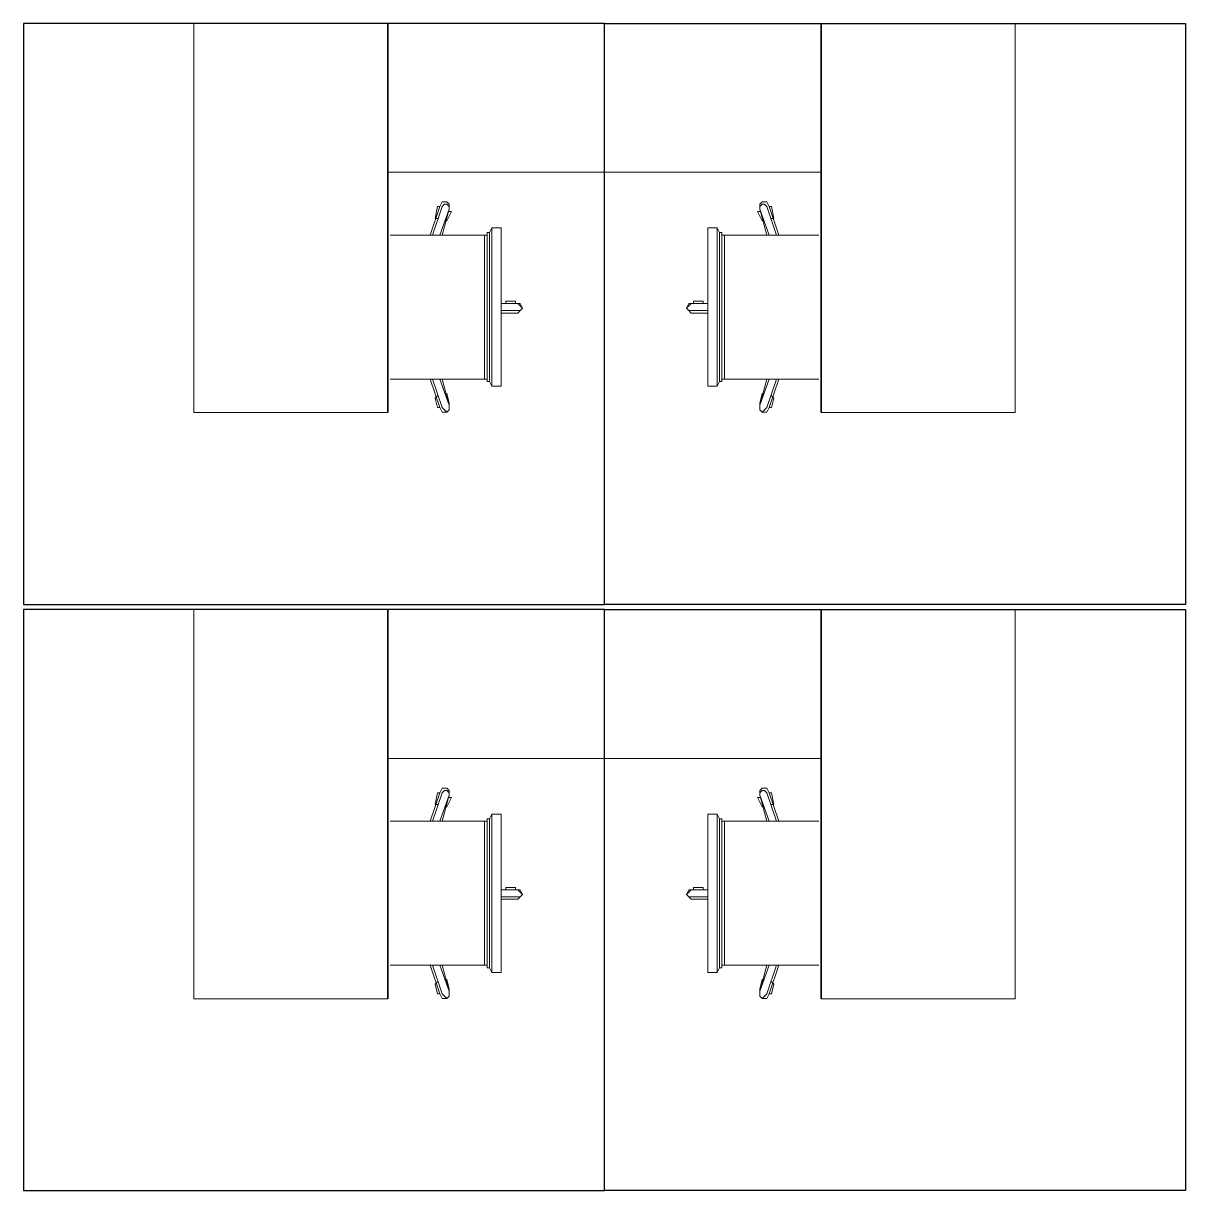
# Model space of a CAD drawing. Header units: millimetres. Extents: x 2148 to 2681, y 758 to 986.
# Drawn here: x 2603.998 to 2605.798, y 940.852 to 942.66 of the extents above; entities that cross this region are included whole.
import ezdxf

# ---------------------------------------------------------------- set-up
doc = ezdxf.new("R2010")
doc.units = ezdxf.units.MM
doc.layers.add('at_Entity', color=7, linetype='Continuous')
doc.layers.add('D', color=1, linetype='Continuous')

msp = doc.modelspace()

# ---------------------------------------------------------------- linework, layer by layer
at = {"layer": 'at_Entity', "color": 0, "lineweight": 15}
for p, q in [((2604.2624671, 942.6601287, 0), (2604.8982437, 942.6601287, 0)), ((2604.2624671, 942.0574101, 0), (2604.2624671, 942.6601287, 0)), ((2604.2624671, 942.6601287, 0), (2604.8982437, 942.6601287, 0)), ((2604.2624671, 942.0574101, 0), (2604.2624671, 942.6601287, 0)), ((2605.5340204, 942.6601287, 0), (2604.8982437, 942.6601287, 0)), ((2605.5340204, 942.6601287, 0), (2604.8982437, 942.6601287, 0)), ((2605.5340204, 942.0574101, 0), (2605.5340204, 942.6601287, 0)), ((2605.5340204, 942.0574101, 0), (2605.5340204, 942.6601287, 0)), ((2604.5625861, 942.4295492, 0), (2604.8982437, 942.4295492, 0)), ((2604.5625861, 942.4295492, 0), (2604.8982437, 942.4295492, 0)), ((2605.2339013, 942.4295492, 0), (2604.8982437, 942.4295492, 0)), ((2605.2339013, 942.4295492, 0), (2604.8982437, 942.4295492, 0)), ((2604.6284664, 942.3323394, 0), (2604.6431064, 942.3762588, 0)), ((2604.6284664, 942.3323394, 0), (2604.6431064, 942.3762588, 0)), ((2604.6467663, 942.3762588, 0), (2604.6321263, 942.3323394, 0)), ((2604.6467663, 942.3762588, 0), (2604.6321263, 942.3323394, 0)), ((2604.6357861, 942.3579589, 0), (2604.639446, 942.3762588, 0)), ((2604.6357861, 942.3579589, 0), (2604.639446, 942.3762588, 0)), ((2604.639446, 942.3762588, 0), (2604.6431064, 942.3762588, 0)), ((2604.639446, 942.3762588, 0), (2604.6431064, 942.3762588, 0)), ((2604.6431064, 942.3762588, 0), (2604.6467663, 942.3835791, 0)), ((2604.6431064, 942.3762588, 0), (2604.6467663, 942.3835791, 0)), ((2604.6431064, 942.3323394, 0), (2604.6577464, 942.3725989, 0)), ((2604.6431064, 942.3323394, 0), (2604.6577464, 942.3725989, 0)), ((2604.6467663, 942.3835791, 0), (2604.654086, 942.3835791, 0)), ((2604.6467663, 942.3835791, 0), (2604.654086, 942.3835791, 0)), ((2604.6504261, 942.3799192, 0), (2604.6467663, 942.3762588, 0)), ((2604.6504261, 942.3799192, 0), (2604.6467663, 942.3762588, 0)), ((2604.6577464, 942.3725989, 0), (2604.6467663, 942.3323394, 0)), ((2604.6577464, 942.3725989, 0), (2604.6467663, 942.3323394, 0)), ((2604.654086, 942.3799192, 0), (2604.6504261, 942.3799192, 0)), ((2604.654086, 942.3799192, 0), (2604.6504261, 942.3799192, 0)), ((2604.654086, 942.3835791, 0), (2604.6577464, 942.3799192, 0)), ((2604.654086, 942.3835791, 0), (2604.6577464, 942.3799192, 0)), ((2604.6577464, 942.3762588, 0), (2604.654086, 942.3799192, 0)), ((2604.6577464, 942.3762588, 0), (2604.654086, 942.3799192, 0)), ((2604.6577464, 942.3799192, 0), (2604.6577464, 942.3725989, 0)), ((2604.6577464, 942.3799192, 0), (2604.6577464, 942.3725989, 0)), ((2604.6577464, 942.3725989, 0), (2604.6577464, 942.3762588, 0)), ((2604.6577464, 942.3725989, 0), (2604.6577464, 942.3762588, 0)), ((2605.1424015, 942.3835791, 0), (2605.1387411, 942.3799192, 0)), ((2605.1424015, 942.3835791, 0), (2605.1387411, 942.3799192, 0)), ((2605.1387411, 942.3799192, 0), (2605.1387411, 942.3725989, 0)), ((2605.1387411, 942.3762588, 0), (2605.1424015, 942.3799192, 0)), ((2605.1387411, 942.3799192, 0), (2605.1387411, 942.3725989, 0)), ((2605.1387411, 942.3762588, 0), (2605.1424015, 942.3799192, 0)), ((2605.1387411, 942.3725989, 0), (2605.1387411, 942.3762588, 0)), ((2605.1387411, 942.3725989, 0), (2605.1387411, 942.3762588, 0)), ((2605.153381, 942.3323394, 0), (2605.1387411, 942.3725989, 0)), ((2605.1387411, 942.3725989, 0), (2605.1497212, 942.3323394, 0)), ((2605.153381, 942.3323394, 0), (2605.1387411, 942.3725989, 0)), ((2605.1387411, 942.3725989, 0), (2605.1497212, 942.3323394, 0)), ((2605.1497212, 942.3835791, 0), (2605.1424015, 942.3835791, 0)), ((2605.1497212, 942.3835791, 0), (2605.1424015, 942.3835791, 0)), ((2605.1424015, 942.3799192, 0), (2605.1460614, 942.3799192, 0)), ((2605.1424015, 942.3799192, 0), (2605.1460614, 942.3799192, 0)), ((2605.1460614, 942.3799192, 0), (2605.1497212, 942.3762588, 0)), ((2605.1460614, 942.3799192, 0), (2605.1497212, 942.3762588, 0)), ((2605.153381, 942.3762588, 0), (2605.1497212, 942.3835791, 0)), ((2605.153381, 942.3762588, 0), (2605.1497212, 942.3835791, 0)), ((2605.1497212, 942.3762588, 0), (2605.1643612, 942.3323394, 0)), ((2605.1497212, 942.3762588, 0), (2605.1643612, 942.3323394, 0)), ((2605.168021, 942.3323394, 0), (2605.153381, 942.3762588, 0)), ((2605.1570415, 942.3762588, 0), (2605.153381, 942.3762588, 0)), ((2605.168021, 942.3323394, 0), (2605.153381, 942.3762588, 0)), ((2605.1570415, 942.3762588, 0), (2605.153381, 942.3762588, 0)), ((2605.1607014, 942.3579589, 0), (2605.1570415, 942.3762588, 0)), ((2605.1607014, 942.3579589, 0), (2605.1570415, 942.3762588, 0)), ((2604.639446, 942.3579589, 0), (2604.6357861, 942.3579589, 0)), ((2604.639446, 942.3579589, 0), (2604.6357861, 942.3579589, 0)), ((2604.654086, 942.3542991, 0), (2604.6504261, 942.3542991, 0)), ((2604.654086, 942.3542991, 0), (2604.6504261, 942.3542991, 0)), ((2604.6614063, 942.3689391, 0), (2604.654086, 942.3542991, 0)), ((2604.6614063, 942.3689391, 0), (2604.654086, 942.3542991, 0)), ((2604.6577464, 942.3689391, 0), (2604.6614063, 942.3689391, 0)), ((2604.6577464, 942.3689391, 0), (2604.6614063, 942.3689391, 0)), ((2605.1387411, 942.3689391, 0), (2605.1350812, 942.3689391, 0)), ((2605.1350812, 942.3689391, 0), (2605.1424015, 942.3542991, 0)), ((2605.1387411, 942.3689391, 0), (2605.1350812, 942.3689391, 0)), ((2605.1350812, 942.3689391, 0), (2605.1424015, 942.3542991, 0)), ((2605.1424015, 942.3542991, 0), (2605.1460614, 942.3542991, 0)), ((2605.1424015, 942.3542991, 0), (2605.1460614, 942.3542991, 0)), ((2605.1570415, 942.3579589, 0), (2605.1607014, 942.3579589, 0)), ((2605.1570415, 942.3579589, 0), (2605.1607014, 942.3579589, 0)), ((2604.7163064, 942.1054198, 0), (2604.7163064, 942.3359993, 0)), ((2604.7163064, 942.3359993, 0), (2604.7199663, 942.3359993, 0)), ((2604.7163064, 942.1054198, 0), (2604.7163064, 942.3359993, 0)), ((2604.7163064, 942.3359993, 0), (2604.7199663, 942.3359993, 0)), ((2604.7199663, 942.3359993, 0), (2604.7236261, 942.3433189, 0)), ((2604.7199663, 942.3359993, 0), (2604.7236261, 942.3433189, 0)), ((2604.7199663, 942.1054198, 0), (2604.7199663, 942.3359993, 0)), ((2604.7199663, 942.1054198, 0), (2604.7199663, 942.3359993, 0)), ((2604.7236261, 942.3433189, 0), (2604.727286, 942.3433189, 0)), ((2604.7236261, 942.0980994, 0), (2604.7236261, 942.3433189, 0)), ((2604.7236261, 942.3433189, 0), (2604.727286, 942.3433189, 0)), ((2604.7236261, 942.0980994, 0), (2604.7236261, 942.3433189, 0)), ((2604.727286, 942.3433189, 0), (2604.7309458, 942.3433189, 0)), ((2604.727286, 942.3433189, 0), (2604.7309458, 942.3433189, 0)), ((2604.7309458, 942.3433189, 0), (2604.7382661, 942.3433189, 0)), ((2604.7309458, 942.3433189, 0), (2604.7382661, 942.3433189, 0)), ((2604.7382661, 942.3433189, 0), (2604.7382661, 942.3359993, 0)), ((2604.7382661, 942.3433189, 0), (2604.7382661, 942.3359993, 0)), ((2604.7382661, 942.3359993, 0), (2604.7382661, 942.1054198, 0)), ((2604.7382661, 942.3359993, 0), (2604.7382661, 942.1054198, 0)), ((2605.0655417, 942.3433189, 0), (2605.0582214, 942.3433189, 0)), ((2605.0582214, 942.3433189, 0), (2605.0582214, 942.3359993, 0)), ((2605.0655417, 942.3433189, 0), (2605.0582214, 942.3433189, 0)), ((2605.0582214, 942.3433189, 0), (2605.0582214, 942.3359993, 0)), ((2605.0582214, 942.3359993, 0), (2605.0582214, 942.1054198, 0)), ((2605.0582214, 942.3359993, 0), (2605.0582214, 942.1054198, 0)), ((2605.0692015, 942.3433189, 0), (2605.0655417, 942.3433189, 0)), ((2605.0692015, 942.3433189, 0), (2605.0655417, 942.3433189, 0)), ((2605.0728614, 942.3433189, 0), (2605.0692015, 942.3433189, 0)), ((2605.0728614, 942.3433189, 0), (2605.0692015, 942.3433189, 0)), ((2605.0765212, 942.3359993, 0), (2605.0728614, 942.3433189, 0)), ((2605.0728614, 942.0980994, 0), (2605.0728614, 942.3433189, 0)), ((2605.0765212, 942.3359993, 0), (2605.0728614, 942.3433189, 0)), ((2605.0728614, 942.0980994, 0), (2605.0728614, 942.3433189, 0)), ((2605.0765212, 942.1054198, 0), (2605.0765212, 942.3359993, 0)), ((2605.0801811, 942.3359993, 0), (2605.0765212, 942.3359993, 0)), ((2605.0765212, 942.1054198, 0), (2605.0765212, 942.3359993, 0)), ((2605.0801811, 942.3359993, 0), (2605.0765212, 942.3359993, 0)), ((2605.0801811, 942.1054198, 0), (2605.0801811, 942.3359993, 0)), ((2605.0801811, 942.1054198, 0), (2605.0801811, 942.3359993, 0)), ((2604.5662466, 942.3323394, 0), (2604.712646, 942.3323394, 0)), ((2604.5662466, 942.3323394, 0), (2604.712646, 942.3323394, 0)), ((2604.712646, 942.1090796, 0), (2604.712646, 942.3323394, 0)), ((2604.712646, 942.3323394, 0), (2604.7163064, 942.3323394, 0)), ((2604.712646, 942.1090796, 0), (2604.712646, 942.3323394, 0)), ((2604.712646, 942.3323394, 0), (2604.7163064, 942.3323394, 0)), ((2604.7163064, 942.3323394, 0), (2604.7163064, 942.3286789, 0)), ((2604.7163064, 942.3323394, 0), (2604.7163064, 942.3286789, 0)), ((2605.0838415, 942.3323394, 0), (2605.0801811, 942.3323394, 0)), ((2605.0801811, 942.3323394, 0), (2605.0801811, 942.3286789, 0)), ((2605.0838415, 942.3323394, 0), (2605.0801811, 942.3323394, 0)), ((2605.0801811, 942.3323394, 0), (2605.0801811, 942.3286789, 0)), ((2605.0838415, 942.1090796, 0), (2605.0838415, 942.3323394, 0)), ((2605.2302409, 942.3323394, 0), (2605.0838415, 942.3323394, 0)), ((2605.0838415, 942.1090796, 0), (2605.0838415, 942.3323394, 0)), ((2605.2302409, 942.3323394, 0), (2605.0838415, 942.3323394, 0)), ((2604.7382661, 942.2261996, 0), (2604.7638863, 942.2261996, 0)), ((2604.7638863, 942.2261996, 0), (2604.7382661, 942.2261996, 0)), ((2604.7382661, 942.2261996, 0), (2604.7638863, 942.2261996, 0)), ((2604.7638863, 942.2261996, 0), (2604.7382661, 942.2261996, 0)), ((2604.7455858, 942.2261996, 0), (2604.7455858, 942.2298594, 0)), ((2604.7455858, 942.2298594, 0), (2604.7602258, 942.2298594, 0)), ((2604.7455858, 942.2261996, 0), (2604.7455858, 942.2298594, 0)), ((2604.7455858, 942.2298594, 0), (2604.7602258, 942.2298594, 0)), ((2604.7602258, 942.2298594, 0), (2604.7602258, 942.2261996, 0)), ((2604.7602258, 942.2298594, 0), (2604.7602258, 942.2261996, 0)), ((2604.7675461, 942.2225391, 0), (2604.7638863, 942.2261996, 0)), ((2604.7638863, 942.2261996, 0), (2604.7675461, 942.2261996, 0)), ((2604.7675461, 942.2225391, 0), (2604.7638863, 942.2261996, 0)), ((2604.7638863, 942.2261996, 0), (2604.7675461, 942.2261996, 0)), ((2604.7675461, 942.2261996, 0), (2604.771206, 942.2188793, 0)), ((2604.7675461, 942.2261996, 0), (2604.771206, 942.2188793, 0)), ((2605.0289414, 942.2261996, 0), (2605.0252815, 942.2188793, 0)), ((2605.0289414, 942.2261996, 0), (2605.0252815, 942.2188793, 0)), ((2605.0289414, 942.2225391, 0), (2605.0326012, 942.2261996, 0)), ((2605.0326012, 942.2261996, 0), (2605.0289414, 942.2261996, 0)), ((2605.0289414, 942.2225391, 0), (2605.0326012, 942.2261996, 0)), ((2605.0326012, 942.2261996, 0), (2605.0289414, 942.2261996, 0)), ((2605.0582214, 942.2261996, 0), (2605.0326012, 942.2261996, 0)), ((2605.0326012, 942.2261996, 0), (2605.0582214, 942.2261996, 0)), ((2605.0582214, 942.2261996, 0), (2605.0326012, 942.2261996, 0)), ((2605.0326012, 942.2261996, 0), (2605.0582214, 942.2261996, 0)), ((2605.0509017, 942.2298594, 0), (2605.0362617, 942.2298594, 0)), ((2605.0362617, 942.2298594, 0), (2605.0362617, 942.2261996, 0)), ((2605.0509017, 942.2298594, 0), (2605.0362617, 942.2298594, 0)), ((2605.0362617, 942.2298594, 0), (2605.0362617, 942.2261996, 0)), ((2605.0509017, 942.2261996, 0), (2605.0509017, 942.2298594, 0)), ((2605.0509017, 942.2261996, 0), (2605.0509017, 942.2298594, 0)), ((2604.7638863, 942.2152194, 0), (2604.7382661, 942.2152194, 0)), ((2604.7638863, 942.2152194, 0), (2604.7382661, 942.2152194, 0)), ((2604.7638863, 942.2115596, 0), (2604.7382661, 942.2115596, 0)), ((2604.7638863, 942.2115596, 0), (2604.7382661, 942.2115596, 0)), ((2604.7602258, 942.2115596, 0), (2604.7455858, 942.2115596, 0)), ((2604.7602258, 942.2115596, 0), (2604.7455858, 942.2115596, 0)), ((2604.7638863, 942.2152194, 0), (2604.7675461, 942.2152194, 0)), ((2604.7675461, 942.2152194, 0), (2604.7638863, 942.2115596, 0)), ((2604.7638863, 942.2152194, 0), (2604.7675461, 942.2152194, 0)), ((2604.7675461, 942.2152194, 0), (2604.7638863, 942.2115596, 0)), ((2604.771206, 942.2188793, 0), (2604.7675461, 942.2225391, 0)), ((2604.771206, 942.2188793, 0), (2604.7675461, 942.2225391, 0)), ((2604.7675461, 942.2152194, 0), (2604.771206, 942.2188793, 0)), ((2604.771206, 942.2188793, 0), (2604.7675461, 942.2152194, 0)), ((2604.7675461, 942.2152194, 0), (2604.771206, 942.2188793, 0)), ((2604.771206, 942.2188793, 0), (2604.7675461, 942.2152194, 0)), ((2605.0252815, 942.2188793, 0), (2605.0289414, 942.2225391, 0)), ((2605.0252815, 942.2188793, 0), (2605.0289414, 942.2225391, 0)), ((2605.0289414, 942.2152194, 0), (2605.0252815, 942.2188793, 0)), ((2605.0252815, 942.2188793, 0), (2605.0289414, 942.2152194, 0)), ((2605.0289414, 942.2152194, 0), (2605.0252815, 942.2188793, 0)), ((2605.0252815, 942.2188793, 0), (2605.0289414, 942.2152194, 0)), ((2605.0326012, 942.2152194, 0), (2605.0289414, 942.2152194, 0)), ((2605.0289414, 942.2152194, 0), (2605.0326012, 942.2115596, 0)), ((2605.0326012, 942.2152194, 0), (2605.0289414, 942.2152194, 0)), ((2605.0289414, 942.2152194, 0), (2605.0326012, 942.2115596, 0)), ((2605.0326012, 942.2152194, 0), (2605.0582214, 942.2152194, 0)), ((2605.0326012, 942.2152194, 0), (2605.0582214, 942.2152194, 0)), ((2605.0326012, 942.2115596, 0), (2605.0582214, 942.2115596, 0)), ((2605.0326012, 942.2115596, 0), (2605.0582214, 942.2115596, 0)), ((2605.0362617, 942.2115596, 0), (2605.0509017, 942.2115596, 0)), ((2605.0362617, 942.2115596, 0), (2605.0509017, 942.2115596, 0)), ((2604.712646, 942.1090796, 0), (2604.5662466, 942.1090796, 0)), ((2604.712646, 942.1090796, 0), (2604.5662466, 942.1090796, 0)), ((2604.6431064, 942.0651596, 0), (2604.6284664, 942.1090796, 0)), ((2604.6431064, 942.0651596, 0), (2604.6284664, 942.1090796, 0)), ((2604.6467663, 942.0651596, 0), (2604.6321263, 942.1090796, 0)), ((2604.6467663, 942.0651596, 0), (2604.6321263, 942.1090796, 0)), ((2604.6431064, 942.1090796, 0), (2604.6577464, 942.0688195, 0)), ((2604.6431064, 942.1090796, 0), (2604.6577464, 942.0688195, 0)), ((2604.6577464, 942.0688195, 0), (2604.6467663, 942.1090796, 0)), ((2604.6577464, 942.0688195, 0), (2604.6467663, 942.1090796, 0)), ((2604.7163064, 942.1090796, 0), (2604.712646, 942.1090796, 0)), ((2604.7163064, 942.1090796, 0), (2604.712646, 942.1090796, 0)), ((2604.7163064, 942.1127394, 0), (2604.7163064, 942.1090796, 0)), ((2604.7163064, 942.1127394, 0), (2604.7163064, 942.1090796, 0)), ((2604.7199663, 942.1054198, 0), (2604.7163064, 942.1054198, 0)), ((2604.7199663, 942.1054198, 0), (2604.7163064, 942.1054198, 0)), ((2604.7236261, 942.0980994, 0), (2604.7199663, 942.1054198, 0)), ((2604.7236261, 942.0980994, 0), (2604.7199663, 942.1054198, 0)), ((2604.7382661, 942.1054198, 0), (2604.7382661, 942.0980994, 0)), ((2604.7382661, 942.1054198, 0), (2604.7382661, 942.0980994, 0)), ((2605.0582214, 942.1054198, 0), (2605.0582214, 942.0980994, 0)), ((2605.0582214, 942.1054198, 0), (2605.0582214, 942.0980994, 0)), ((2605.0728614, 942.0980994, 0), (2605.0765212, 942.1054198, 0)), ((2605.0728614, 942.0980994, 0), (2605.0765212, 942.1054198, 0)), ((2605.0765212, 942.1054198, 0), (2605.0801811, 942.1054198, 0)), ((2605.0765212, 942.1054198, 0), (2605.0801811, 942.1054198, 0)), ((2605.0801811, 942.1127394, 0), (2605.0801811, 942.1090796, 0)), ((2605.0801811, 942.1127394, 0), (2605.0801811, 942.1090796, 0)), ((2605.0801811, 942.1090796, 0), (2605.0838415, 942.1090796, 0)), ((2605.0801811, 942.1090796, 0), (2605.0838415, 942.1090796, 0)), ((2605.0838415, 942.1090796, 0), (2605.2302409, 942.1090796, 0)), ((2605.0838415, 942.1090796, 0), (2605.2302409, 942.1090796, 0)), ((2605.153381, 942.1090796, 0), (2605.1387411, 942.0688195, 0)), ((2605.1387411, 942.0688195, 0), (2605.1497212, 942.1090796, 0)), ((2605.153381, 942.1090796, 0), (2605.1387411, 942.0688195, 0)), ((2605.1387411, 942.0688195, 0), (2605.1497212, 942.1090796, 0)), ((2605.1497212, 942.0651596, 0), (2605.1643612, 942.1090796, 0)), ((2605.1497212, 942.0651596, 0), (2605.1643612, 942.1090796, 0)), ((2605.153381, 942.0651596, 0), (2605.168021, 942.1090796, 0)), ((2605.153381, 942.0651596, 0), (2605.168021, 942.1090796, 0)), ((2604.6357861, 942.0797996, 0), (2604.639446, 942.0834595, 0)), ((2604.6357861, 942.0797996, 0), (2604.639446, 942.0834595, 0)), ((2604.6504261, 942.0871193, 0), (2604.654086, 942.0871193, 0)), ((2604.6504261, 942.0871193, 0), (2604.654086, 942.0871193, 0)), ((2604.654086, 942.0871193, 0), (2604.6577464, 942.0724793, 0)), ((2604.654086, 942.0871193, 0), (2604.6577464, 942.0724793, 0)), ((2604.727286, 942.0980994, 0), (2604.7236261, 942.0980994, 0)), ((2604.727286, 942.0980994, 0), (2604.7236261, 942.0980994, 0)), ((2604.727286, 942.0980994, 0), (2604.7309458, 942.0980994, 0)), ((2604.727286, 942.0980994, 0), (2604.7309458, 942.0980994, 0)), ((2604.7382661, 942.0980994, 0), (2604.7309458, 942.0980994, 0)), ((2604.7382661, 942.0980994, 0), (2604.7309458, 942.0980994, 0)), ((2605.0582214, 942.0980994, 0), (2605.0655417, 942.0980994, 0)), ((2605.0582214, 942.0980994, 0), (2605.0655417, 942.0980994, 0)), ((2605.0692015, 942.0980994, 0), (2605.0655417, 942.0980994, 0)), ((2605.0692015, 942.0980994, 0), (2605.0655417, 942.0980994, 0)), ((2605.0692015, 942.0980994, 0), (2605.0728614, 942.0980994, 0)), ((2605.0692015, 942.0980994, 0), (2605.0728614, 942.0980994, 0)), ((2605.1424015, 942.0871193, 0), (2605.1387411, 942.0724793, 0)), ((2605.1424015, 942.0871193, 0), (2605.1387411, 942.0724793, 0)), ((2605.1460614, 942.0871193, 0), (2605.1424015, 942.0871193, 0)), ((2605.1460614, 942.0871193, 0), (2605.1424015, 942.0871193, 0)), ((2605.1607014, 942.0797996, 0), (2605.1570415, 942.0834595, 0)), ((2605.1607014, 942.0797996, 0), (2605.1570415, 942.0834595, 0)), ((2604.639446, 942.0651596, 0), (2604.6357861, 942.0797996, 0)), ((2604.639446, 942.0651596, 0), (2604.6357861, 942.0797996, 0)), ((2604.6431064, 942.0651596, 0), (2604.639446, 942.0651596, 0)), ((2604.6431064, 942.0651596, 0), (2604.639446, 942.0651596, 0)), ((2604.6467663, 942.0578399, 0), (2604.6431064, 942.0651596, 0)), ((2604.6467663, 942.0578399, 0), (2604.6431064, 942.0651596, 0)), ((2604.6504261, 942.0614998, 0), (2604.6467663, 942.0651596, 0)), ((2604.6504261, 942.0614998, 0), (2604.6467663, 942.0651596, 0)), ((2604.6577464, 942.0724793, 0), (2604.6577464, 942.0688195, 0)), ((2604.6577464, 942.0724793, 0), (2604.6577464, 942.0688195, 0)), ((2604.6577464, 942.0688195, 0), (2604.6577464, 942.0614998, 0)), ((2604.6577464, 942.0688195, 0), (2604.6577464, 942.0614998, 0)), ((2604.6577464, 942.0651596, 0), (2604.6577464, 942.0614998, 0)), ((2604.6577464, 942.0651596, 0), (2604.6577464, 942.0614998, 0)), ((2605.1387411, 942.0724793, 0), (2605.1387411, 942.0688195, 0)), ((2605.1387411, 942.0724793, 0), (2605.1387411, 942.0688195, 0)), ((2605.1387411, 942.0688195, 0), (2605.1387411, 942.0614998, 0)), ((2605.1387411, 942.0688195, 0), (2605.1387411, 942.0614998, 0)), ((2605.1387411, 942.0651596, 0), (2605.1387411, 942.0614998, 0)), ((2605.1387411, 942.0651596, 0), (2605.1387411, 942.0614998, 0)), ((2605.1460614, 942.0614998, 0), (2605.1497212, 942.0651596, 0)), ((2605.1460614, 942.0614998, 0), (2605.1497212, 942.0651596, 0)), ((2605.1497212, 942.0578399, 0), (2605.153381, 942.0651596, 0)), ((2605.1497212, 942.0578399, 0), (2605.153381, 942.0651596, 0)), ((2605.153381, 942.0651596, 0), (2605.1570415, 942.0651596, 0)), ((2605.153381, 942.0651596, 0), (2605.1570415, 942.0651596, 0)), ((2605.1570415, 942.0651596, 0), (2605.1607014, 942.0797996, 0)), ((2605.1570415, 942.0651596, 0), (2605.1607014, 942.0797996, 0)), ((2604.2624671, 942.0574101, 0), (2604.5625861, 942.0574101, 0)), ((2604.2624671, 942.0574101, 0), (2604.5625861, 942.0574101, 0)), ((2604.654086, 942.0578399, 0), (2604.6467663, 942.0578399, 0)), ((2604.654086, 942.0578399, 0), (2604.6467663, 942.0578399, 0)), ((2604.654086, 942.0578399, 0), (2604.6504261, 942.0614998, 0)), ((2604.654086, 942.0578399, 0), (2604.6504261, 942.0614998, 0)), ((2604.6577464, 942.0614998, 0), (2604.654086, 942.0578399, 0)), ((2604.6577464, 942.0614998, 0), (2604.654086, 942.0578399, 0)), ((2604.6577464, 942.0614998, 0), (2604.654086, 942.0578399, 0)), ((2604.6577464, 942.0614998, 0), (2604.654086, 942.0578399, 0)), ((2605.1387411, 942.0614998, 0), (2605.1424015, 942.0578399, 0)), ((2605.1387411, 942.0614998, 0), (2605.1424015, 942.0578399, 0)), ((2605.1387411, 942.0614998, 0), (2605.1424015, 942.0578399, 0)), ((2605.1387411, 942.0614998, 0), (2605.1424015, 942.0578399, 0)), ((2605.1424015, 942.0578399, 0), (2605.1460614, 942.0614998, 0)), ((2605.1424015, 942.0578399, 0), (2605.1460614, 942.0614998, 0)), ((2605.1424015, 942.0578399, 0), (2605.1497212, 942.0578399, 0)), ((2605.1424015, 942.0578399, 0), (2605.1497212, 942.0578399, 0)), ((2605.5340204, 942.0574101, 0), (2605.2339013, 942.0574101, 0)), ((2605.5340204, 942.0574101, 0), (2605.2339013, 942.0574101, 0)), ((2604.2624671, 941.7523971, 0), (2604.8982437, 941.7523971, 0)), ((2604.2624671, 941.1496784, 0), (2604.2624671, 941.7523971, 0)), ((2604.2624671, 941.7523971, 0), (2604.8982437, 941.7523971, 0)), ((2604.2624671, 941.1496784, 0), (2604.2624671, 941.7523971, 0)), ((2605.5340204, 941.7523971, 0), (2604.8982437, 941.7523971, 0)), ((2605.5340204, 941.7523971, 0), (2604.8982437, 941.7523971, 0)), ((2605.5340204, 941.1496784, 0), (2605.5340204, 941.7523971, 0)), ((2605.5340204, 941.1496784, 0), (2605.5340204, 941.7523971, 0)), ((2604.5625861, 941.5218176, 0), (2604.8982437, 941.5218176, 0)), ((2604.5625861, 941.5218176, 0), (2604.8982437, 941.5218176, 0)), ((2605.2339013, 941.5218176, 0), (2604.8982437, 941.5218176, 0)), ((2605.2339013, 941.5218176, 0), (2604.8982437, 941.5218176, 0)), ((2604.6284664, 941.4246077, 0), (2604.6431064, 941.4685271, 0)), ((2604.6284664, 941.4246077, 0), (2604.6431064, 941.4685271, 0)), ((2604.6467663, 941.4685271, 0), (2604.6321263, 941.4246077, 0)), ((2604.6467663, 941.4685271, 0), (2604.6321263, 941.4246077, 0)), ((2604.6357861, 941.4502273, 0), (2604.639446, 941.4685271, 0)), ((2604.6357861, 941.4502273, 0), (2604.639446, 941.4685271, 0)), ((2604.639446, 941.4685271, 0), (2604.6431064, 941.4685271, 0)), ((2604.639446, 941.4685271, 0), (2604.6431064, 941.4685271, 0)), ((2604.6431064, 941.4685271, 0), (2604.6467663, 941.4758474, 0)), ((2604.6431064, 941.4685271, 0), (2604.6467663, 941.4758474, 0)), ((2604.6467663, 941.4758474, 0), (2604.654086, 941.4758474, 0)), ((2604.6467663, 941.4758474, 0), (2604.654086, 941.4758474, 0)), ((2604.6504261, 941.4721876, 0), (2604.6467663, 941.4685271, 0)), ((2604.6504261, 941.4721876, 0), (2604.6467663, 941.4685271, 0)), ((2604.654086, 941.4721876, 0), (2604.6504261, 941.4721876, 0)), ((2604.654086, 941.4721876, 0), (2604.6504261, 941.4721876, 0)), ((2604.654086, 941.4758474, 0), (2604.6577464, 941.4721876, 0)), ((2604.654086, 941.4758474, 0), (2604.6577464, 941.4721876, 0)), ((2604.6577464, 941.4685271, 0), (2604.654086, 941.4721876, 0)), ((2604.6577464, 941.4685271, 0), (2604.654086, 941.4721876, 0)), ((2604.6577464, 941.4721876, 0), (2604.6577464, 941.4648673, 0)), ((2604.6577464, 941.4721876, 0), (2604.6577464, 941.4648673, 0)), ((2604.6577464, 941.4648673, 0), (2604.6577464, 941.4685271, 0)), ((2604.6577464, 941.4648673, 0), (2604.6577464, 941.4685271, 0)), ((2605.1424015, 941.4758474, 0), (2605.1387411, 941.4721876, 0)), ((2605.1424015, 941.4758474, 0), (2605.1387411, 941.4721876, 0)), ((2605.1387411, 941.4721876, 0), (2605.1387411, 941.4648673, 0)), ((2605.1387411, 941.4685271, 0), (2605.1424015, 941.4721876, 0)), ((2605.1387411, 941.4721876, 0), (2605.1387411, 941.4648673, 0)), ((2605.1387411, 941.4685271, 0), (2605.1424015, 941.4721876, 0)), ((2605.1387411, 941.4648673, 0), (2605.1387411, 941.4685271, 0)), ((2605.1387411, 941.4648673, 0), (2605.1387411, 941.4685271, 0)), ((2605.1497212, 941.4758474, 0), (2605.1424015, 941.4758474, 0)), ((2605.1497212, 941.4758474, 0), (2605.1424015, 941.4758474, 0)), ((2605.1424015, 941.4721876, 0), (2605.1460614, 941.4721876, 0)), ((2605.1424015, 941.4721876, 0), (2605.1460614, 941.4721876, 0)), ((2605.1460614, 941.4721876, 0), (2605.1497212, 941.4685271, 0)), ((2605.1460614, 941.4721876, 0), (2605.1497212, 941.4685271, 0)), ((2605.153381, 941.4685271, 0), (2605.1497212, 941.4758474, 0)), ((2605.153381, 941.4685271, 0), (2605.1497212, 941.4758474, 0)), ((2605.1497212, 941.4685271, 0), (2605.1643612, 941.4246077, 0)), ((2605.1497212, 941.4685271, 0), (2605.1643612, 941.4246077, 0)), ((2605.168021, 941.4246077, 0), (2605.153381, 941.4685271, 0)), ((2605.1570415, 941.4685271, 0), (2605.153381, 941.4685271, 0)), ((2605.168021, 941.4246077, 0), (2605.153381, 941.4685271, 0)), ((2605.1570415, 941.4685271, 0), (2605.153381, 941.4685271, 0)), ((2605.1607014, 941.4502273, 0), (2605.1570415, 941.4685271, 0)), ((2605.1607014, 941.4502273, 0), (2605.1570415, 941.4685271, 0)), ((2604.639446, 941.4502273, 0), (2604.6357861, 941.4502273, 0)), ((2604.639446, 941.4502273, 0), (2604.6357861, 941.4502273, 0)), ((2604.6431064, 941.4246077, 0), (2604.6577464, 941.4648673, 0)), ((2604.6431064, 941.4246077, 0), (2604.6577464, 941.4648673, 0)), ((2604.6577464, 941.4648673, 0), (2604.6467663, 941.4246077, 0)), ((2604.6577464, 941.4648673, 0), (2604.6467663, 941.4246077, 0)), ((2604.6614063, 941.4612074, 0), (2604.654086, 941.4465674, 0)), ((2604.6614063, 941.4612074, 0), (2604.654086, 941.4465674, 0)), ((2604.6577464, 941.4612074, 0), (2604.6614063, 941.4612074, 0)), ((2604.6577464, 941.4612074, 0), (2604.6614063, 941.4612074, 0)), ((2605.1387411, 941.4612074, 0), (2605.1350812, 941.4612074, 0)), ((2605.1350812, 941.4612074, 0), (2605.1424015, 941.4465674, 0)), ((2605.1387411, 941.4612074, 0), (2605.1350812, 941.4612074, 0)), ((2605.1350812, 941.4612074, 0), (2605.1424015, 941.4465674, 0)), ((2605.153381, 941.4246077, 0), (2605.1387411, 941.4648673, 0)), ((2605.1387411, 941.4648673, 0), (2605.1497212, 941.4246077, 0)), ((2605.153381, 941.4246077, 0), (2605.1387411, 941.4648673, 0)), ((2605.1387411, 941.4648673, 0), (2605.1497212, 941.4246077, 0)), ((2605.1570415, 941.4502273, 0), (2605.1607014, 941.4502273, 0)), ((2605.1570415, 941.4502273, 0), (2605.1607014, 941.4502273, 0)), ((2604.654086, 941.4465674, 0), (2604.6504261, 941.4465674, 0)), ((2604.654086, 941.4465674, 0), (2604.6504261, 941.4465674, 0)), ((2604.7199663, 941.4282676, 0), (2604.7236261, 941.4355873, 0)), ((2604.7199663, 941.4282676, 0), (2604.7236261, 941.4355873, 0)), ((2604.7236261, 941.4355873, 0), (2604.727286, 941.4355873, 0)), ((2604.7236261, 941.1903678, 0), (2604.7236261, 941.4355873, 0)), ((2604.7236261, 941.4355873, 0), (2604.727286, 941.4355873, 0)), ((2604.7236261, 941.1903678, 0), (2604.7236261, 941.4355873, 0)), ((2604.727286, 941.4355873, 0), (2604.7309458, 941.4355873, 0)), ((2604.727286, 941.4355873, 0), (2604.7309458, 941.4355873, 0)), ((2604.7309458, 941.4355873, 0), (2604.7382661, 941.4355873, 0)), ((2604.7309458, 941.4355873, 0), (2604.7382661, 941.4355873, 0)), ((2604.7382661, 941.4355873, 0), (2604.7382661, 941.4282676, 0)), ((2604.7382661, 941.4355873, 0), (2604.7382661, 941.4282676, 0)), ((2605.0655417, 941.4355873, 0), (2605.0582214, 941.4355873, 0)), ((2605.0582214, 941.4355873, 0), (2605.0582214, 941.4282676, 0)), ((2605.0655417, 941.4355873, 0), (2605.0582214, 941.4355873, 0)), ((2605.0582214, 941.4355873, 0), (2605.0582214, 941.4282676, 0)), ((2605.0692015, 941.4355873, 0), (2605.0655417, 941.4355873, 0)), ((2605.0692015, 941.4355873, 0), (2605.0655417, 941.4355873, 0)), ((2605.0728614, 941.4355873, 0), (2605.0692015, 941.4355873, 0)), ((2605.0728614, 941.4355873, 0), (2605.0692015, 941.4355873, 0)), ((2605.0765212, 941.4282676, 0), (2605.0728614, 941.4355873, 0)), ((2605.0728614, 941.1903678, 0), (2605.0728614, 941.4355873, 0)), ((2605.0765212, 941.4282676, 0), (2605.0728614, 941.4355873, 0)), ((2605.0728614, 941.1903678, 0), (2605.0728614, 941.4355873, 0)), ((2605.1424015, 941.4465674, 0), (2605.1460614, 941.4465674, 0)), ((2605.1424015, 941.4465674, 0), (2605.1460614, 941.4465674, 0)), ((2604.5662466, 941.4246077, 0), (2604.712646, 941.4246077, 0)), ((2604.5662466, 941.4246077, 0), (2604.712646, 941.4246077, 0)), ((2604.712646, 941.2013479, 0), (2604.712646, 941.4246077, 0)), ((2604.712646, 941.4246077, 0), (2604.7163064, 941.4246077, 0)), ((2604.712646, 941.2013479, 0), (2604.712646, 941.4246077, 0)), ((2604.712646, 941.4246077, 0), (2604.7163064, 941.4246077, 0)), ((2604.7163064, 941.1976881, 0), (2604.7163064, 941.4282676, 0)), ((2604.7163064, 941.4282676, 0), (2604.7199663, 941.4282676, 0)), ((2604.7163064, 941.1976881, 0), (2604.7163064, 941.4282676, 0)), ((2604.7163064, 941.4282676, 0), (2604.7199663, 941.4282676, 0)), ((2604.7163064, 941.4246077, 0), (2604.7163064, 941.4209473, 0)), ((2604.7163064, 941.4246077, 0), (2604.7163064, 941.4209473, 0)), ((2604.7199663, 941.1976881, 0), (2604.7199663, 941.4282676, 0)), ((2604.7199663, 941.1976881, 0), (2604.7199663, 941.4282676, 0)), ((2604.7382661, 941.4282676, 0), (2604.7382661, 941.1976881, 0)), ((2604.7382661, 941.4282676, 0), (2604.7382661, 941.1976881, 0)), ((2605.0582214, 941.4282676, 0), (2605.0582214, 941.1976881, 0)), ((2605.0582214, 941.4282676, 0), (2605.0582214, 941.1976881, 0)), ((2605.0765212, 941.1976881, 0), (2605.0765212, 941.4282676, 0)), ((2605.0801811, 941.4282676, 0), (2605.0765212, 941.4282676, 0)), ((2605.0765212, 941.1976881, 0), (2605.0765212, 941.4282676, 0)), ((2605.0801811, 941.4282676, 0), (2605.0765212, 941.4282676, 0)), ((2605.0801811, 941.1976881, 0), (2605.0801811, 941.4282676, 0)), ((2605.0801811, 941.1976881, 0), (2605.0801811, 941.4282676, 0)), ((2605.0838415, 941.4246077, 0), (2605.0801811, 941.4246077, 0)), ((2605.0801811, 941.4246077, 0), (2605.0801811, 941.4209473, 0)), ((2605.0838415, 941.4246077, 0), (2605.0801811, 941.4246077, 0)), ((2605.0801811, 941.4246077, 0), (2605.0801811, 941.4209473, 0)), ((2605.0838415, 941.2013479, 0), (2605.0838415, 941.4246077, 0)), ((2605.2302409, 941.4246077, 0), (2605.0838415, 941.4246077, 0)), ((2605.0838415, 941.2013479, 0), (2605.0838415, 941.4246077, 0)), ((2605.2302409, 941.4246077, 0), (2605.0838415, 941.4246077, 0)), ((2604.7455858, 941.3184679, 0), (2604.7455858, 941.3221277, 0)), ((2604.7455858, 941.3221277, 0), (2604.7602258, 941.3221277, 0)), ((2604.7455858, 941.3184679, 0), (2604.7455858, 941.3221277, 0)), ((2604.7455858, 941.3221277, 0), (2604.7602258, 941.3221277, 0)), ((2604.7602258, 941.3221277, 0), (2604.7602258, 941.3184679, 0)), ((2604.7602258, 941.3221277, 0), (2604.7602258, 941.3184679, 0)), ((2605.0509017, 941.3221277, 0), (2605.0362617, 941.3221277, 0)), ((2605.0362617, 941.3221277, 0), (2605.0362617, 941.3184679, 0)), ((2605.0509017, 941.3221277, 0), (2605.0362617, 941.3221277, 0)), ((2605.0362617, 941.3221277, 0), (2605.0362617, 941.3184679, 0)), ((2605.0509017, 941.3184679, 0), (2605.0509017, 941.3221277, 0)), ((2605.0509017, 941.3184679, 0), (2605.0509017, 941.3221277, 0)), ((2604.7382661, 941.3184679, 0), (2604.7638863, 941.3184679, 0)), ((2604.7638863, 941.3184679, 0), (2604.7382661, 941.3184679, 0)), ((2604.7382661, 941.3184679, 0), (2604.7638863, 941.3184679, 0)), ((2604.7638863, 941.3184679, 0), (2604.7382661, 941.3184679, 0)), ((2604.7638863, 941.3074877, 0), (2604.7382661, 941.3074877, 0)), ((2604.7638863, 941.3074877, 0), (2604.7382661, 941.3074877, 0)), ((2604.7675461, 941.3148074, 0), (2604.7638863, 941.3184679, 0)), ((2604.7638863, 941.3184679, 0), (2604.7675461, 941.3184679, 0)), ((2604.7675461, 941.3148074, 0), (2604.7638863, 941.3184679, 0)), ((2604.7638863, 941.3184679, 0), (2604.7675461, 941.3184679, 0)), ((2604.7638863, 941.3074877, 0), (2604.7675461, 941.3074877, 0)), ((2604.7675461, 941.3074877, 0), (2604.7638863, 941.3038279, 0)), ((2604.7638863, 941.3074877, 0), (2604.7675461, 941.3074877, 0)), ((2604.7675461, 941.3074877, 0), (2604.7638863, 941.3038279, 0)), ((2604.7675461, 941.3184679, 0), (2604.771206, 941.3111476, 0)), ((2604.7675461, 941.3184679, 0), (2604.771206, 941.3111476, 0)), ((2604.771206, 941.3111476, 0), (2604.7675461, 941.3148074, 0)), ((2604.771206, 941.3111476, 0), (2604.7675461, 941.3148074, 0)), ((2604.7675461, 941.3074877, 0), (2604.771206, 941.3111476, 0)), ((2604.771206, 941.3111476, 0), (2604.7675461, 941.3074877, 0)), ((2604.7675461, 941.3074877, 0), (2604.771206, 941.3111476, 0)), ((2604.771206, 941.3111476, 0), (2604.7675461, 941.3074877, 0)), ((2605.0289414, 941.3184679, 0), (2605.0252815, 941.3111476, 0)), ((2605.0289414, 941.3184679, 0), (2605.0252815, 941.3111476, 0)), ((2605.0252815, 941.3111476, 0), (2605.0289414, 941.3148074, 0)), ((2605.0252815, 941.3111476, 0), (2605.0289414, 941.3148074, 0)), ((2605.0289414, 941.3074877, 0), (2605.0252815, 941.3111476, 0)), ((2605.0252815, 941.3111476, 0), (2605.0289414, 941.3074877, 0)), ((2605.0289414, 941.3074877, 0), (2605.0252815, 941.3111476, 0)), ((2605.0252815, 941.3111476, 0), (2605.0289414, 941.3074877, 0)), ((2605.0289414, 941.3148074, 0), (2605.0326012, 941.3184679, 0)), ((2605.0326012, 941.3184679, 0), (2605.0289414, 941.3184679, 0)), ((2605.0289414, 941.3148074, 0), (2605.0326012, 941.3184679, 0)), ((2605.0326012, 941.3184679, 0), (2605.0289414, 941.3184679, 0)), ((2605.0326012, 941.3074877, 0), (2605.0289414, 941.3074877, 0)), ((2605.0289414, 941.3074877, 0), (2605.0326012, 941.3038279, 0)), ((2605.0326012, 941.3074877, 0), (2605.0289414, 941.3074877, 0)), ((2605.0289414, 941.3074877, 0), (2605.0326012, 941.3038279, 0)), ((2605.0582214, 941.3184679, 0), (2605.0326012, 941.3184679, 0)), ((2605.0326012, 941.3184679, 0), (2605.0582214, 941.3184679, 0)), ((2605.0582214, 941.3184679, 0), (2605.0326012, 941.3184679, 0)), ((2605.0326012, 941.3184679, 0), (2605.0582214, 941.3184679, 0)), ((2605.0326012, 941.3074877, 0), (2605.0582214, 941.3074877, 0)), ((2605.0326012, 941.3074877, 0), (2605.0582214, 941.3074877, 0)), ((2604.7638863, 941.3038279, 0), (2604.7382661, 941.3038279, 0)), ((2604.7638863, 941.3038279, 0), (2604.7382661, 941.3038279, 0)), ((2604.7602258, 941.3038279, 0), (2604.7455858, 941.3038279, 0)), ((2604.7602258, 941.3038279, 0), (2604.7455858, 941.3038279, 0)), ((2605.0326012, 941.3038279, 0), (2605.0582214, 941.3038279, 0)), ((2605.0326012, 941.3038279, 0), (2605.0582214, 941.3038279, 0)), ((2605.0362617, 941.3038279, 0), (2605.0509017, 941.3038279, 0)), ((2605.0362617, 941.3038279, 0), (2605.0509017, 941.3038279, 0)), ((2604.712646, 941.2013479, 0), (2604.5662466, 941.2013479, 0)), ((2604.712646, 941.2013479, 0), (2604.5662466, 941.2013479, 0)), ((2604.6431064, 941.1574279, 0), (2604.6284664, 941.2013479, 0)), ((2604.6431064, 941.1574279, 0), (2604.6284664, 941.2013479, 0)), ((2604.6467663, 941.1574279, 0), (2604.6321263, 941.2013479, 0)), ((2604.6467663, 941.1574279, 0), (2604.6321263, 941.2013479, 0)), ((2604.6431064, 941.2013479, 0), (2604.6577464, 941.1610878, 0)), ((2604.6431064, 941.2013479, 0), (2604.6577464, 941.1610878, 0)), ((2604.6577464, 941.1610878, 0), (2604.6467663, 941.2013479, 0)), ((2604.6577464, 941.1610878, 0), (2604.6467663, 941.2013479, 0)), ((2604.7163064, 941.2013479, 0), (2604.712646, 941.2013479, 0)), ((2604.7163064, 941.2013479, 0), (2604.712646, 941.2013479, 0)), ((2604.7163064, 941.2050078, 0), (2604.7163064, 941.2013479, 0)), ((2604.7163064, 941.2050078, 0), (2604.7163064, 941.2013479, 0)), ((2604.7199663, 941.1976881, 0), (2604.7163064, 941.1976881, 0)), ((2604.7199663, 941.1976881, 0), (2604.7163064, 941.1976881, 0)), ((2604.7236261, 941.1903678, 0), (2604.7199663, 941.1976881, 0)), ((2604.7236261, 941.1903678, 0), (2604.7199663, 941.1976881, 0)), ((2604.7382661, 941.1976881, 0), (2604.7382661, 941.1903678, 0)), ((2604.7382661, 941.1976881, 0), (2604.7382661, 941.1903678, 0)), ((2605.0582214, 941.1976881, 0), (2605.0582214, 941.1903678, 0)), ((2605.0582214, 941.1976881, 0), (2605.0582214, 941.1903678, 0)), ((2605.0728614, 941.1903678, 0), (2605.0765212, 941.1976881, 0)), ((2605.0728614, 941.1903678, 0), (2605.0765212, 941.1976881, 0)), ((2605.0765212, 941.1976881, 0), (2605.0801811, 941.1976881, 0)), ((2605.0765212, 941.1976881, 0), (2605.0801811, 941.1976881, 0)), ((2605.0801811, 941.2050078, 0), (2605.0801811, 941.2013479, 0)), ((2605.0801811, 941.2050078, 0), (2605.0801811, 941.2013479, 0)), ((2605.0801811, 941.2013479, 0), (2605.0838415, 941.2013479, 0)), ((2605.0801811, 941.2013479, 0), (2605.0838415, 941.2013479, 0)), ((2605.0838415, 941.2013479, 0), (2605.2302409, 941.2013479, 0)), ((2605.0838415, 941.2013479, 0), (2605.2302409, 941.2013479, 0)), ((2605.153381, 941.2013479, 0), (2605.1387411, 941.1610878, 0)), ((2605.1387411, 941.1610878, 0), (2605.1497212, 941.2013479, 0)), ((2605.153381, 941.2013479, 0), (2605.1387411, 941.1610878, 0)), ((2605.1387411, 941.1610878, 0), (2605.1497212, 941.2013479, 0)), ((2605.1497212, 941.1574279, 0), (2605.1643612, 941.2013479, 0)), ((2605.1497212, 941.1574279, 0), (2605.1643612, 941.2013479, 0)), ((2605.153381, 941.1574279, 0), (2605.168021, 941.2013479, 0)), ((2605.153381, 941.1574279, 0), (2605.168021, 941.2013479, 0)), ((2604.6504261, 941.1793876, 0), (2604.654086, 941.1793876, 0)), ((2604.6504261, 941.1793876, 0), (2604.654086, 941.1793876, 0)), ((2604.654086, 941.1793876, 0), (2604.6577464, 941.1647476, 0)), ((2604.654086, 941.1793876, 0), (2604.6577464, 941.1647476, 0)), ((2604.727286, 941.1903678, 0), (2604.7236261, 941.1903678, 0)), ((2604.727286, 941.1903678, 0), (2604.7236261, 941.1903678, 0)), ((2604.727286, 941.1903678, 0), (2604.7309458, 941.1903678, 0)), ((2604.727286, 941.1903678, 0), (2604.7309458, 941.1903678, 0)), ((2604.7382661, 941.1903678, 0), (2604.7309458, 941.1903678, 0)), ((2604.7382661, 941.1903678, 0), (2604.7309458, 941.1903678, 0)), ((2605.0582214, 941.1903678, 0), (2605.0655417, 941.1903678, 0)), ((2605.0582214, 941.1903678, 0), (2605.0655417, 941.1903678, 0)), ((2605.0692015, 941.1903678, 0), (2605.0655417, 941.1903678, 0)), ((2605.0692015, 941.1903678, 0), (2605.0655417, 941.1903678, 0)), ((2605.0692015, 941.1903678, 0), (2605.0728614, 941.1903678, 0)), ((2605.0692015, 941.1903678, 0), (2605.0728614, 941.1903678, 0)), ((2605.1424015, 941.1793876, 0), (2605.1387411, 941.1647476, 0)), ((2605.1424015, 941.1793876, 0), (2605.1387411, 941.1647476, 0)), ((2605.1460614, 941.1793876, 0), (2605.1424015, 941.1793876, 0)), ((2605.1460614, 941.1793876, 0), (2605.1424015, 941.1793876, 0)), ((2604.6357861, 941.1720679, 0), (2604.639446, 941.1757278, 0)), ((2604.6357861, 941.1720679, 0), (2604.639446, 941.1757278, 0)), ((2604.639446, 941.1574279, 0), (2604.6357861, 941.1720679, 0)), ((2604.639446, 941.1574279, 0), (2604.6357861, 941.1720679, 0)), ((2604.6577464, 941.1647476, 0), (2604.6577464, 941.1610878, 0)), ((2604.6577464, 941.1647476, 0), (2604.6577464, 941.1610878, 0)), ((2604.6577464, 941.1610878, 0), (2604.6577464, 941.1537681, 0)), ((2604.6577464, 941.1610878, 0), (2604.6577464, 941.1537681, 0)), ((2605.1387411, 941.1647476, 0), (2605.1387411, 941.1610878, 0)), ((2605.1387411, 941.1647476, 0), (2605.1387411, 941.1610878, 0)), ((2605.1387411, 941.1610878, 0), (2605.1387411, 941.1537681, 0)), ((2605.1387411, 941.1610878, 0), (2605.1387411, 941.1537681, 0)), ((2605.1607014, 941.1720679, 0), (2605.1570415, 941.1757278, 0)), ((2605.1607014, 941.1720679, 0), (2605.1570415, 941.1757278, 0)), ((2605.1570415, 941.1574279, 0), (2605.1607014, 941.1720679, 0)), ((2605.1570415, 941.1574279, 0), (2605.1607014, 941.1720679, 0)), ((2604.2624671, 941.1496784, 0), (2604.5625861, 941.1496784, 0)), ((2604.2624671, 941.1496784, 0), (2604.5625861, 941.1496784, 0)), ((2604.6431064, 941.1574279, 0), (2604.639446, 941.1574279, 0)), ((2604.6431064, 941.1574279, 0), (2604.639446, 941.1574279, 0)), ((2604.6467663, 941.1501082, 0), (2604.6431064, 941.1574279, 0)), ((2604.6467663, 941.1501082, 0), (2604.6431064, 941.1574279, 0)), ((2604.6504261, 941.1537681, 0), (2604.6467663, 941.1574279, 0)), ((2604.6504261, 941.1537681, 0), (2604.6467663, 941.1574279, 0)), ((2604.654086, 941.1501082, 0), (2604.6467663, 941.1501082, 0)), ((2604.654086, 941.1501082, 0), (2604.6467663, 941.1501082, 0)), ((2604.654086, 941.1501082, 0), (2604.6504261, 941.1537681, 0)), ((2604.654086, 941.1501082, 0), (2604.6504261, 941.1537681, 0)), ((2604.6577464, 941.1537681, 0), (2604.654086, 941.1501082, 0)), ((2604.6577464, 941.1537681, 0), (2604.654086, 941.1501082, 0)), ((2604.6577464, 941.1537681, 0), (2604.654086, 941.1501082, 0)), ((2604.6577464, 941.1537681, 0), (2604.654086, 941.1501082, 0)), ((2604.6577464, 941.1574279, 0), (2604.6577464, 941.1537681, 0)), ((2604.6577464, 941.1574279, 0), (2604.6577464, 941.1537681, 0)), ((2605.1387411, 941.1574279, 0), (2605.1387411, 941.1537681, 0)), ((2605.1387411, 941.1574279, 0), (2605.1387411, 941.1537681, 0)), ((2605.1387411, 941.1537681, 0), (2605.1424015, 941.1501082, 0)), ((2605.1387411, 941.1537681, 0), (2605.1424015, 941.1501082, 0)), ((2605.1387411, 941.1537681, 0), (2605.1424015, 941.1501082, 0)), ((2605.1387411, 941.1537681, 0), (2605.1424015, 941.1501082, 0)), ((2605.1424015, 941.1501082, 0), (2605.1460614, 941.1537681, 0)), ((2605.1424015, 941.1501082, 0), (2605.1460614, 941.1537681, 0)), ((2605.1424015, 941.1501082, 0), (2605.1497212, 941.1501082, 0)), ((2605.1424015, 941.1501082, 0), (2605.1497212, 941.1501082, 0)), ((2605.1460614, 941.1537681, 0), (2605.1497212, 941.1574279, 0)), ((2605.1460614, 941.1537681, 0), (2605.1497212, 941.1574279, 0)), ((2605.1497212, 941.1501082, 0), (2605.153381, 941.1574279, 0)), ((2605.1497212, 941.1501082, 0), (2605.153381, 941.1574279, 0)), ((2605.153381, 941.1574279, 0), (2605.1570415, 941.1574279, 0)), ((2605.153381, 941.1574279, 0), (2605.1570415, 941.1574279, 0)), ((2605.5340204, 941.1496784, 0), (2605.2339013, 941.1496784, 0)), ((2605.5340204, 941.1496784, 0), (2605.2339013, 941.1496784, 0))]:
    msp.add_line(p, q, dxfattribs=at)
at = {"layer": 'at_Entity', "color": 0, "lineweight": 35}
for p, q in [((2604.5625861, 942.0574101, 0), (2604.5625861, 942.6601287, 0)), ((2604.5625861, 942.0574101, 0), (2604.5625861, 942.6601287, 0)), ((2605.2339013, 942.0574101, 0), (2605.2339013, 942.6601287, 0)), ((2605.2339013, 942.0574101, 0), (2605.2339013, 942.6601287, 0)), ((2604.5625861, 941.1496784, 0), (2604.5625861, 941.7523971, 0)), ((2604.5625861, 941.1496784, 0), (2604.5625861, 941.7523971, 0)), ((2605.2339013, 941.1496784, 0), (2605.2339013, 941.7523971, 0)), ((2605.2339013, 941.1496784, 0), (2605.2339013, 941.7523971, 0))]:
    msp.add_line(p, q, dxfattribs=at)
at = {"layer": 'D', "ltscale": 0.5, "elevation": 0}
for points in [[(2604.8982437, 941.7601287), (2604.8982437, 942.6601287), (2603.9982437, 942.6601287), (2603.9982437, 941.7601287)], [(2604.8982437, 941.7601287), (2604.8982437, 942.6601287), (2603.9982437, 942.6601287), (2603.9982437, 941.7601287)], [(2604.8982437, 941.7601287), (2604.8982437, 942.6601287), (2605.7982437, 942.6601287), (2605.7982437, 941.7601287)], [(2604.8982437, 941.7601287), (2604.8982437, 942.6601287), (2605.7982437, 942.6601287), (2605.7982437, 941.7601287)], [(2604.8982437, 940.8523971), (2604.8982437, 941.7523971), (2603.9982437, 941.7523971), (2603.9982437, 940.8523971)], [(2604.8982437, 940.8523971), (2604.8982437, 941.7523971), (2603.9982437, 941.7523971), (2603.9982437, 940.8523971)], [(2604.8982437, 940.8523971), (2604.8982437, 941.7523971), (2605.7982437, 941.7523971), (2605.7982437, 940.8523971)], [(2604.8982437, 940.8523971), (2604.8982437, 941.7523971), (2605.7982437, 941.7523971), (2605.7982437, 940.8523971)]]:
    msp.add_lwpolyline(points, close=True, dxfattribs=at)

doc.saveas('drawing.dxf')
